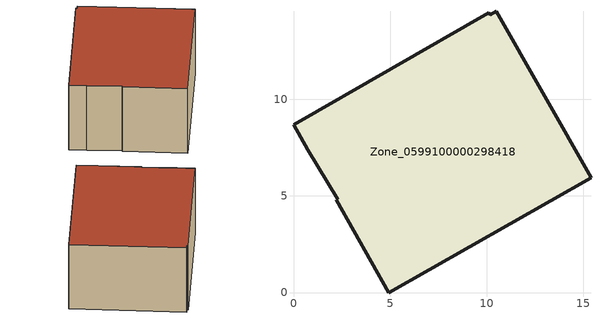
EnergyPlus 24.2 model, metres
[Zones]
Zone_0599100000298418
 floor ground (C_G): 2.28,4.83 0.74,7.38 0,8.69 10.11,14.46 10.18,14.37 10.48,14.54 15.39,5.94 4.94,0 2.21,4.79 z0
 wall outside (C_F): 4.94,0 15.39,5.94 10.48,14.54 10.18,14.37 10.11,14.46 0,8.69 0.74,7.38 2.28,4.83 2.21,4.79 4.94,0 z0:6.46
 roof outside (C_R): 10.48,14.54 10.18,14.37 10.11,14.46 0,8.69 0.74,7.38 2.28,4.83 2.21,4.79 4.94,0 15.39,5.94 z6.46
[BUILDING]
Pand.0599100000298418: North Axis=0; Terrain=City; Loads Convergence Tolerance Value=0.04; Temperature Convergence Tolerance Value=0.4; Solar Distribution=FullExterior; Maximum Number of Warmup Days=25; Minimum Number of Warmup Days=1
[Site:Location]
Rotterdam.The.Hague.AP_ZH_NLD Design_Conditions: Latitude=51.96; Longitude=4.45; Time Zone=1; Elevation=-4.5
[SITE:GROUNDTEMPERATURE:BUILDINGSURFACE]
18, 18, 18, 18, 18, 18, 18, 18, 18, 18, 18, 18
[MATERIAL] Thermal Absorptance=0.9; Solar Absorptance=0.7; Visible Absorptance=0.7
Name | Roughness | Thickness | Conductivity | Density | Specific Heat
G.D.1975-1991 | MediumSmooth | 0.15 | 0.288461 | 540 | 1210
F.D.1975-1991 | Rough | 0.3 | 0.230769 | 1920 | 840
R.D.1975-1991 | MediumRough | 0.2 | 0.153846 | 1500 | 1000
[CONSTRUCTION]
C_G: G.D.1975-1991
C_F: F.D.1975-1991
C_R: R.D.1975-1991
[ZONE]
Zone_0599100000298418: Type=1; Multiplier=1; Ceiling Height=Autocalculate; Volume=Autocalculate; Floor Area=autocalculate; Part of Total Floor Area=Yes
[ZONEINFILTRATION:DESIGNFLOWRATE]
Infil_Zone_0599100000298418: Zone or ZoneList or Space or SpaceList=Zone_0599100000298418; Schedule=AlwaysOn; Design Flow Rate Calculation Method=Flow/Area; Flow Rate per Floor Area=0.0042; Constant Term Coefficient=1; Temperature Term Coefficient=0; Velocity Term Coefficient=0; Velocity Squared Term Coefficient=0
[HVACTEMPLATE:ZONE:IDEALLOADSAIRSYSTEM]
Zone_0599100000298418: Maximum Heating Supply Air Temperature=50; Minimum Cooling Supply Air Temperature=13; Maximum Heating Supply Air Humidity Ratio=0.0156; Minimum Cooling Supply Air Humidity Ratio=0.0077; Heating Limit=NoLimit; Cooling Limit=NoLimit; Dehumidification Control Type=ConstantSensibleHeatRatio; Cooling Sensible Heat Ratio=0.7; Dehumidification Setpoint=60; Humidification Control Type=None; Humidification Setpoint=30; Outdoor Air Method=None; Outdoor Air Flow Rate per Person=0.00944; Outdoor Air Flow Rate per Zone Floor Area=0; Outdoor Air Flow Rate per Zone=0; Demand Controlled Ventilation Type=None; Outdoor Air Economizer Type=NoEconomizer; Heat Recovery Type=None; Sensible Heat Recovery Effectiveness=0.7; Latent Heat Recovery Effectiveness=0.65
[ZONECONTROL:THERMOSTAT]
ThermostatControl_Zone_0599100000298418: Zone or ZoneList=Zone_0599100000298418; Control Type Schedule=DualSetpointControlType; Control 1=Thermostat_Zone_0599100000298418; Temperature Difference Between Cutout And Setpoint=0
[THERMOSTATSETPOINT:DUALSETPOINT]
Thermostat_Zone_0599100000298418: Heating Setpoint Temperature Schedule=HeatingSetpoint_Zone_0599100000298418; Cooling Setpoint Temperature Schedule=CoolingSetpoint_Zone_0599100000298418
[SCHEDULE:COMPACT]
HeatingSetpoint_Zone_0599100000298418: Through: 12/31, For: AllDays, Until: 24:00, 21
CoolingSetpoint_Zone_0599100000298418: Through: 12/31, For: AllDays, Until: 24:00, 24
DualSetpointControlType: Through: 12/31, For: AllDays, Until: 24:00, 4
AlwaysOn: Through: 12/31, For: AllDays, Until: 24:00, 1
